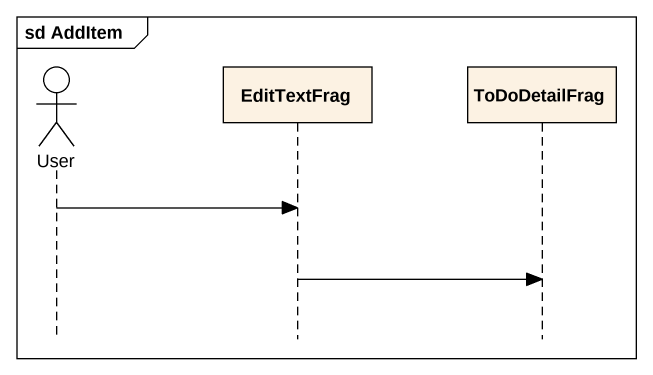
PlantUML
@startuml
mainframe sd AddItem
hide footbox
actor User
participant EditTextFrag
participant ToDoDetailFrag

User -> EditTextFrag
EditTextFrag -> ToDoDetailFrag
@enduml
